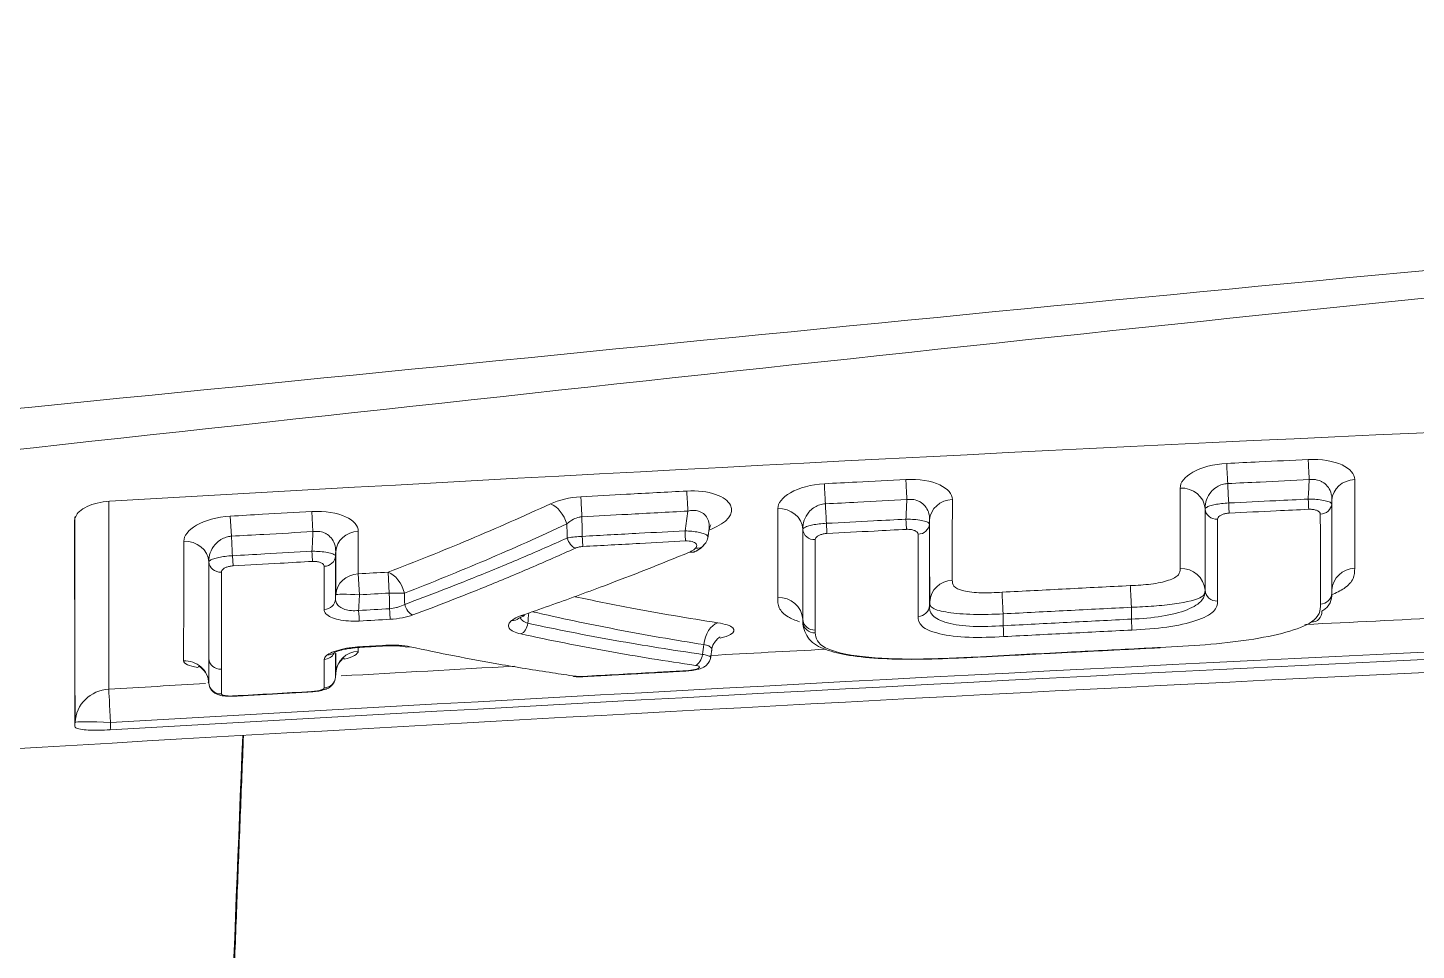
# Model space of a CAD drawing. Header units: millimetres. Extents: x 0 to 594, y 0 to 532.
# Drawn here: x 444.927 to 447.837, y 278.58 to 280.514 of the extents above; entities that cross this region are included whole.
import ezdxf

# ---------------------------------------------------------------- set-up
doc = ezdxf.new("R2010")
doc.units = ezdxf.units.MM
for name, color, linetype, true_color in [('13', 7, 'Continuous', 0xffffff), ('201', 7, 'Continuous', 0xffffff), ('4', 7, 'Continuous', 0xffffff)]:
    doc.layers.add(name, color=color, linetype=linetype, true_color=true_color)

# ---------------------------------------------------------------- blocks, each defined once
blk = doc.blocks.new('_U13')
at = {"layer": '201', "color": 250, "lineweight": 13}
blk.add_arc((430.61169, 282.820884), 53.921515, 175, 359.999943, dxfattribs=at)

msp = doc.modelspace()

# ---------------------------------------------------------------- linework, layer by layer
at = {"layer": '13', "color": 250, "linetype": 'Continuous', "lineweight": 18}
msp.add_circle((430.61169, 282.82088), 80.5978, dxfattribs=at)
at = {"layer": '4', "color": 250, "linetype": 'Continuous', "lineweight": 13}
for p, q in [((445.35167, 279.49008), (445.35405, 279.44795)), ((445.52251, 279.49971), (445.52487, 279.45758)), ((446.3547, 279.46088), (446.35982, 279.4629)), ((445.35735, 279.38572), (445.35614, 279.40703)), ((445.61987, 279.36912), (445.62232, 279.3252)), ((445.68231, 279.37261), (445.68476, 279.32869)), ((447.3941, 279.33509), (447.39413, 279.33452)), ((447.66013, 279.33587), (447.66013, 279.33587)), ((446.81715, 279.31068), (446.81672, 279.30242)), ((446.55112, 279.274), (446.55114, 279.27372)), ((446.9711, 279.28516), (446.9711, 279.26028)), ((447.23989, 279.29895), (447.23988, 279.2741)), ((445.61985, 279.20702), (445.61985, 279.21472)), ((445.62266, 279.21612), (445.62272, 279.21499)), ((445.67733, 279.21918), (445.67739, 279.21805)), ((446.30647, 279.16583), (446.3065, 279.16526)), ((446.32515, 279.16832), (446.32925, 279.16828)), ((445.54444, 279.1263), (445.55224, 279.12739)), ((446.09066, 279.15402), (446.09069, 279.15345)), ((445.35811, 279.11301), (445.35814, 279.11244)), ((445.52207, 279.1223), (445.52211, 279.12173))]:
    msp.add_line(p, q, dxfattribs=at)
at = {"layer": '4', "color": 250, "linetype": 'Continuous', "lineweight": 18}
for p, q in [((446.31358, 279.41456), (446.32184, 279.41421)), ((445.9614, 279.28156), (445.96832, 279.28145)), ((445.72175, 279.21547), (445.72835, 279.21607)), ((447.30034, 279.2147), (447.30037, 279.21416)), ((445.56808, 279.20254), (445.5688, 279.20298)), ((446.91186, 279.19467), (446.91189, 279.19413)), ((446.06986, 279.15407), (446.0746, 279.15448))]:
    msp.add_line(p, q, dxfattribs=at)
at = {"layer": '4', "color": 250, "linetype": 'Continuous', "lineweight": 13}
for centre, major_axis, ratio, start_param, end_param in [((447.44172, 279.55572), (-0.00242, 0.04994), 0.000004, 0.4558641, 1.518111), ((447.6125, 279.56393), (-0.00238, 0.04994), 0.000004, 0.4554239, 1.5180973), ((446.76955, 279.52206), (0.00257, -0.04993), 0.000003, 3.5989906, 4.65974), ((447.70991, 279.5214), (0.05, 0.00004), 0.90988, 1.6132545, 3.0831528), ((446.31057, 279.49798), (0.00267, -0.04993), 0.000002, 3.5999069, 4.6597851), ((446.59874, 279.5132), (0.00261, -0.04993), 0.000003, 3.5993399, 4.6597544), ((447.3443, 279.50347), (0.05, -0.00004), 0.909593, 0.0584228, 1.6162897), ((446.02533, 279.47116), (0.02118, -0.04529), 0.609765, 1.3485829, 2.5576213), ((446.08855, 279.48604), (0.00271, -0.04993), 0.000002, 3.6002529, 4.6597983), ((446.50134, 279.46037), (-0.05, 0.00004), 0.908939, 3.2000711, 4.7610972), ((446.86694, 279.47969), (-0.05, -0.00004), 0.909144, 4.7583259, 6.2246947), ((447.41923, 279.50629), (-0.025, 0.00002), 0.90988, 0.0585091, 1.6160763), ((447.44361, 279.51903), (-0.00122, 0.02497), 0.000008, 1.6244073, 2.7081026), ((447.61023, 279.52709), (-0.0012, 0.02497), 0.000008, 1.6243872, 2.7084358), ((447.6346, 279.51678), (0.025, 0.00002), 0.910076, 4.7551583, 6.2247042), ((446.76725, 279.48502), (0.00129, -0.02497), 0.000007, 4.7658519, 5.8484877), ((445.6224, 279.41284), (-0.05, -0.00004), 0.908513, 4.7623381, 6.2246635), ((446.0891, 279.44903), (-0.00136, 0.02496), 0.000004, 1.6239026, 2.7060502), ((446.30438, 279.46064), (-0.00134, 0.02496), 0.000005, 1.6240337, 2.7062658), ((446.57626, 279.46347), (0.025, -0.00002), 0.90921, 3.2001523, 4.7609344), ((446.60062, 279.47634), (0.00131, -0.02497), 0.000006, 4.7657869, 5.8482388), ((446.79161, 279.47476), (-0.025, -0.00002), 0.909359, 1.6169819, 3.0830559), ((445.2568, 279.39195), (-0.05, 0.00004), 0.90856, 3.20013, 4.7647499), ((446.07329, 279.44544), (-0.01024, 0.02281), 0.611902, 1.3579905, 2.579668), ((446.32547, 279.44572), (0.01814, -0.0172), 0.834405, 5.4343816, 6.289828), ((445.3317, 279.39535), (0.025, -0.00002), 0.908776, 3.2001949, 4.764645), ((445.52269, 279.41773), (0.0014, -0.02496), 0.000001, 4.7650211, 5.8466166), ((445.54706, 279.40756), (-0.025, -0.00002), 0.90878, 1.6208982, 3.0830101), ((445.62247, 279.32259), (-0.05, -0.00004), 0.931961, 4.763763, 6.2261921), ((445.68491, 279.32607), (0.01801, -0.04664), 0.62102, 1.3900057, 2.6614233), ((447.34418, 279.33248), (0.05, -0.00003), 0.953703, 0.0556348, 1.6192487), ((447.71006, 279.33325), (0.05, 0.00004), 0.95828, 1.6165748, 3.0862046), ((446.86707, 279.30807), (-0.05, -0.00004), 0.953534, 4.7613734, 6.2275125), ((447.24002, 279.29632), (0.00253, -0.04994), 0.000002, 3.418747, 4.6598268), ((447.41909, 279.33583), (-0.025, 0.00002), 0.953834, 0.055711, 1.6190125), ((445.54713, 279.31758), (0.025, 0.00002), 0.932154, 4.7638962, 6.2261352), ((445.62247, 279.32259), (0.04993, -0.00256), 0.052118, 1.5764032, 3.1209109), ((445.68491, 279.32607), (0.04999, 0.00094), 0.052382, 0.8821078, 1.5727347), ((445.73295, 279.30633), (-0.00867, 0.02345), 0.622596, 1.3989601, 2.6825654), ((446.5012, 279.27139), (-0.05, 0.00003), 0.957883, 3.1969831, 4.7642959), ((446.79175, 279.30373), (-0.025, -0.00002), 0.953612, 1.6200156, 3.0858738), ((447.63475, 279.32923), (0.025, 0.00002), 0.958344, 4.7584771, 6.2277558), ((445.62056, 279.29361), (-0.0014, 0.02496), 0.000002, 1.6235021, 2.793079), ((445.6853, 279.29723), (-0.00139, 0.02496), 0.000002, 1.6235496, 2.7932181), ((445.93959, 279.29446), (0.01642, -0.01885), 0.869274, 5.5527455, 6.3082046), ((446.5761, 279.27503), (0.025, -0.00002), 0.957996, 3.1970555, 4.7641274), ((447.23982, 279.27542), (-0.00127, 0.02497), 0.000003, 1.623676, 2.8848215), ((445.9594, 279.26674), (0.00527, 0.02444), 0.632699, 3.5501955, 4.7948461), ((446.37561, 279.21802), (0.00771, 0.0494), 0.637231, 0.3212267, 1.6172309), ((446.57619, 279.2693), (0.02498, 0.00101), 0.959576, 3.1538653, 4.7245374), ((445.25661, 279.13779), (-0.05, 0.00003), 0.974308, 3.1975703, 4.7684296), ((445.33153, 279.19299), (0.025, -0.00002), 0.961209, 3.1968028, 4.7675332), ((445.54721, 279.21359), (-0.025, -0.00002), 0.959072, 1.6239572, 2.650232), ((445.55411, 279.22326), (-0.01445, 0.0204), 0.867973, 2.5161719, 3.1484795), ((445.62259, 279.15837), (0.05, 0.00003), 0.974394, 1.6248512, 3.0871525), ((446.32493, 279.20148), (0.00352, 0.02475), 0.637553, 3.4430938, 4.7502667), ((445.10118, 279.0534), (-0.075, -0.00007), 0.987354, 4.7680291, 6.2291556), ((445.10118, 279.05339), (-0.0043, 0.07488), 0.000002, 0.1584398, 1.5181775), ((445.3315, 279.14184), (0.025, -0.00002), 0.974373, 3.1976406, 4.7683727), ((445.54726, 279.15402), (-0.025, -0.00002), 0.974413, 1.6249653, 3.087104), ((445.10118, 279.0534), (0.0749, -0.00389), 0.05211, 1.5765143, 3.1330197)]:
    msp.add_ellipse(centre, major_axis=major_axis, ratio=ratio, start_param=start_param, end_param=end_param, dxfattribs=at)
at = {"layer": '4', "color": 250, "linetype": 'Continuous', "lineweight": 18}
for centre, major_axis, ratio, start_param, end_param in [((446.97124, 279.28253), (0.00259, -0.04993), 0.000002, 3.4188299, 4.6598179), ((447.61567, 279.29224), (0.01378, -0.02086), 0.890184, 5.6962783, 7.2684327), ((446.97103, 279.2616), (0.0013, -0.02497), 0.000003, 4.7649603, 6.0261936)]:
    msp.add_ellipse(centre, major_axis=major_axis, ratio=ratio, start_param=start_param, end_param=end_param, dxfattribs=at)
at = {"layer": '4', "color": 250, "linetype": 'Continuous', "lineweight": 13}
for points, knots in [([(435.36169, 279.18447), (436.01797, 279.1587), (436.6738, 279.15627), (437.98482, 279.18078), (438.64003, 279.20787), (440.60512, 279.318), (441.91521, 279.42955), (444.52872, 279.67528), (445.83313, 279.81027), (448.44372, 280.06313), (449.74978, 280.18189), (451.05929, 280.26671)], [0, 0, 0, 0, 0.125, 0.125, 0.25, 0.25, 0.5, 0.5, 0.75, 0.75, 1, 1, 1, 1]), ([(451.05965, 280.237), (449.75016, 280.14168), (448.44463, 280.01128), (445.83549, 279.73397), (444.53203, 279.58614), (441.92018, 279.31317), (440.61094, 279.18725), (438.64532, 279.0534), (437.98965, 279.01803), (436.6769, 278.97543), (436.01983, 278.96806), (435.36169, 278.98209)], [0, 0, 0, 0, 0.25, 0.25, 0.5, 0.5, 0.75, 0.75, 0.875, 0.875, 1, 1, 1, 1]), ([(447.43954, 279.60056), (447.4119, 279.59921), (447.38611, 279.59202), (447.35109, 279.57222), (447.34208, 279.56036), (447.34206, 279.5489)], [0, 0, 0, 0, 0.5, 0.5, 1, 1, 1, 1]), ([(447.61037, 279.60879), (447.57603, 279.60715), (447.5417, 279.6055), (447.48476, 279.60275), (447.46215, 279.60166), (447.43954, 279.60056)], [0, 0, 0, 0, 0.6029732, 0.6029732, 1, 1, 1, 1]), ([(447.70775, 279.56685), (447.70775, 279.57808), (447.69873, 279.5892), (447.66375, 279.60546), (447.63747, 279.61008), (447.61037, 279.60879)], [0, 0, 0, 0, 0.5, 0.5, 1, 1, 1, 1]), ([(446.76724, 279.56686), (446.7329, 279.56509), (446.69856, 279.56331), (446.64161, 279.56035), (446.61901, 279.55917), (446.5964, 279.55799)], [0, 0, 0, 0, 0.6030158, 0.6030158, 1, 1, 1, 1]), ([(446.86461, 279.52509), (446.86461, 279.53636), (446.85561, 279.5475), (446.82062, 279.56371), (446.79433, 279.56826), (446.76724, 279.56686)], [0, 0, 0, 0, 0.5, 0.5, 1, 1, 1, 1]), ([(447.44159, 279.55835), (447.46419, 279.55944), (447.48679, 279.56054), (447.54372, 279.56328), (447.57805, 279.56493), (447.61238, 279.56656)], [0, 0, 0, 0, 0.3970174, 0.3970174, 1, 1, 1, 1]), ([(447.61238, 279.56656), (447.61627, 279.56713), (447.62029, 279.56722), (447.62508, 279.56669), (447.62607, 279.56655), (447.63112, 279.56564), (447.63496, 279.5643), (447.63888, 279.56228), (447.63945, 279.56197), (447.64414, 279.55926), (447.64757, 279.55626), (447.65352, 279.54918), (447.65585, 279.54491), (447.65933, 279.5352), (447.66014, 279.52959), (447.66, 279.52402)], [0, 0, 0, 0, 0.1286439, 0.1286439, 0.1621447, 0.1621447, 0.3047791, 0.3047791, 0.3293642, 0.3293642, 0.5140255, 0.5140255, 0.7328125, 0.7328125, 1, 1, 1, 1]), ([(446.30818, 279.54276), (446.26613, 279.54051), (446.22409, 279.53826), (446.15007, 279.53427), (446.1181, 279.53254), (446.08612, 279.53081)], [0, 0, 0, 0, 0.568039, 0.568039, 1, 1, 1, 1]), ([(446.35982, 279.4629), (446.39265, 279.47585), (446.40847, 279.49546), (446.3953, 279.52192), (446.38448, 279.53022), (446.35176, 279.54136), (446.3301, 279.54393), (446.30818, 279.54276)], [0, 0, 0, 0, 0.5, 0.5, 0.75, 0.75, 1, 1, 1, 1]), ([(446.5964, 279.55799), (446.56873, 279.55654), (446.54295, 279.54921), (446.50797, 279.52922), (446.49896, 279.51728), (446.49894, 279.50577)], [0, 0, 0, 0, 0.5, 0.5, 1, 1, 1, 1]), ([(447.39422, 279.50609), (447.39406, 279.5122), (447.39504, 279.51846), (447.39929, 279.53036), (447.40253, 279.53615), (447.40988, 279.54457), (447.41322, 279.5476), (447.41864, 279.55124), (447.42027, 279.5522), (447.42534, 279.55482), (447.4291, 279.55624), (447.43469, 279.55755), (447.43639, 279.55785), (447.43927, 279.5582), (447.44043, 279.55829), (447.44159, 279.55835)], [0, 0, 0, 0, 0.2809234, 0.2809234, 0.5515207, 0.5515207, 0.7165933, 0.7165933, 0.7813196, 0.7813196, 0.9100733, 0.9100733, 0.9639188, 0.9639188, 1, 1, 1, 1]), ([(446.02289, 279.51607), (445.96663, 279.49007), (445.91009, 279.46513), (445.79655, 279.41732), (445.73954, 279.39446), (445.68231, 279.37261)], [0, 0, 0, 0, 0.5001709, 0.5001709, 1, 1, 1, 1]), ([(446.55125, 279.46299), (446.55109, 279.46914), (446.55207, 279.47544), (446.55634, 279.48744), (446.55958, 279.49328), (446.56683, 279.50167), (446.57002, 279.50462), (446.57539, 279.50835), (446.57718, 279.50945), (446.58244, 279.51219), (446.5862, 279.51365), (446.59181, 279.51499), (446.59352, 279.51531), (446.59636, 279.51566), (446.59748, 279.51576), (446.59861, 279.51582)], [0, 0, 0, 0, 0.281231, 0.281231, 0.552277, 0.552277, 0.7108971, 0.7108971, 0.7825328, 0.7825328, 0.9111944, 0.9111944, 0.9652295, 0.9652295, 1, 1, 1, 1]), ([(446.59861, 279.51582), (446.62121, 279.517), (446.64381, 279.51818), (446.70074, 279.52114), (446.73508, 279.52292), (446.76941, 279.52469)], [0, 0, 0, 0, 0.3969765, 0.3969765, 1, 1, 1, 1]), ([(446.76941, 279.52469), (446.77328, 279.52528), (446.77728, 279.5254), (446.78207, 279.52491), (446.78307, 279.52478), (446.7881, 279.5239), (446.79192, 279.5226), (446.79585, 279.52062), (446.79644, 279.5203), (446.80114, 279.51761), (446.80456, 279.51462), (446.81051, 279.50758), (446.81285, 279.50332), (446.81636, 279.49358), (446.81718, 279.48793), (446.81703, 279.4823)], [0, 0, 0, 0, 0.1281225, 0.1281225, 0.1619169, 0.1619169, 0.3032568, 0.3032568, 0.3286932, 0.3286932, 0.5127331, 0.5127331, 0.7309053, 0.7309053, 1, 1, 1, 1]), ([(447.39428, 279.50498), (447.39435, 279.50606), (447.39523, 279.50719), (447.3986, 279.50944), (447.40118, 279.51059), (447.40748, 279.51263), (447.41116, 279.51357), (447.41931, 279.51518), (447.42385, 279.51588), (447.43342, 279.51701), (447.43857, 279.51744), (447.44367, 279.51769)], [0, 0, 0, 0, 0.204355, 0.204355, 0.4166488, 0.4166488, 0.6123636, 0.6123636, 0.8042833, 0.8042833, 1, 1, 1, 1]), ([(447.44367, 279.51769), (447.47661, 279.5193), (447.50955, 279.5209), (447.56509, 279.52358), (447.58769, 279.52466), (447.61029, 279.52575)], [0, 0, 0, 0, 0.5930579, 0.5930579, 1, 1, 1, 1]), ([(447.61029, 279.52575), (447.61224, 279.52575), (447.61418, 279.52572), (447.62141, 279.52553), (447.62666, 279.5252), (447.63683, 279.52417), (447.64179, 279.52341), (447.65022, 279.52154), (447.65372, 279.52039), (447.65827, 279.518), (447.65948, 279.51672), (447.65956, 279.51547)], [0, 0, 0, 0, 0.0739908, 0.0739908, 0.2797069, 0.2797069, 0.5113559, 0.5113559, 0.7597238, 0.7597238, 1, 1, 1, 1]), ([(445.35166, 279.49008), (445.32397, 279.48851), (445.29821, 279.48105), (445.26325, 279.46087), (445.25424, 279.44886), (445.25422, 279.43732)], [0, 0, 0, 0, 0.5, 0.5, 1, 1, 1, 1]), ([(445.52251, 279.49971), (445.48816, 279.49778), (445.45382, 279.49585), (445.39687, 279.49264), (445.37427, 279.49136), (445.35166, 279.49008)], [0, 0, 0, 0, 0.6030485, 0.6030485, 1, 1, 1, 1]), ([(445.61987, 279.4582), (445.61987, 279.46951), (445.61088, 279.48064), (445.57589, 279.49678), (445.54958, 279.50122), (445.52251, 279.49971)], [0, 0, 0, 0, 0.5, 0.5, 1, 1, 1, 1]), ([(446.05694, 279.47378), (446.06082, 279.47754), (446.06552, 279.48102), (446.0745, 279.48545), (446.07848, 279.48689), (446.08355, 279.48798), (446.08449, 279.48816), (446.08643, 279.48845), (446.08742, 279.48857), (446.08841, 279.48866)], [0, 0, 0, 0, 0.5095493, 0.5095493, 0.8468607, 0.8468607, 0.9221479, 0.9221479, 1, 1, 1, 1]), ([(446.08841, 279.48866), (446.12038, 279.4904), (446.15234, 279.49212), (446.22635, 279.49611), (446.26839, 279.49836), (446.31043, 279.50061)], [0, 0, 0, 0, 0.431962, 0.431962, 1, 1, 1, 1]), ([(446.31043, 279.50061), (446.31412, 279.50149), (446.31797, 279.50201), (446.32283, 279.50206), (446.32398, 279.50203), (446.32865, 279.5017), (446.33206, 279.50097), (446.33606, 279.4995), (446.33701, 279.49909), (446.34182, 279.49677), (446.34502, 279.4942), (446.35035, 279.48803), (446.35232, 279.48423), (446.35505, 279.47561), (446.35553, 279.47063), (446.35512, 279.46425), (446.35497, 279.46285), (446.35476, 279.46145)], [0, 0, 0, 0, 0.1244863, 0.1244863, 0.1628521, 0.1628521, 0.2844048, 0.2844048, 0.3237776, 0.3237776, 0.4944208, 0.4944208, 0.6932295, 0.6932295, 0.9328923, 0.9328923, 1, 1, 1, 1]), ([(446.60069, 279.47501), (446.63363, 279.47673), (446.66657, 279.47845), (446.72211, 279.48134), (446.74471, 279.48251), (446.76732, 279.48368)], [0, 0, 0, 0, 0.5930573, 0.5930573, 1, 1, 1, 1]), ([(446.76732, 279.48368), (446.76927, 279.48368), (446.77123, 279.48366), (446.77845, 279.48348), (446.7837, 279.48317), (446.79385, 279.48215), (446.7988, 279.48139), (446.80724, 279.47953), (446.81074, 279.47838), (446.81529, 279.47598), (446.81649, 279.47471), (446.81657, 279.47345)], [0, 0, 0, 0, 0.0744952, 0.0744952, 0.2797753, 0.2797753, 0.5112113, 0.5112113, 0.7597205, 0.7597205, 1, 1, 1, 1]), ([(447.44471, 279.49635), (447.44215, 279.49622), (447.43957, 279.4959), (447.4348, 279.49494), (447.43255, 279.49428), (447.42851, 279.49272), (447.4267, 279.49178), (447.42361, 279.48967), (447.42236, 279.48846), (447.42075, 279.48602), (447.42035, 279.48478), (447.42035, 279.48357)], [0, 0, 0, 0, 0.1870317, 0.1870317, 0.373718, 0.373718, 0.5693057, 0.5693057, 0.7870613, 0.7870613, 1, 1, 1, 1]), ([(447.61132, 279.5044), (447.58872, 279.50332), (447.56612, 279.50223), (447.51058, 279.49955), (447.47765, 279.49795), (447.44471, 279.49635)], [0, 0, 0, 0, 0.4069416, 0.4069416, 1, 1, 1, 1]), ([(447.63569, 279.49405), (447.63569, 279.49545), (447.63514, 279.49685), (447.63294, 279.49944), (447.63124, 279.50066), (447.62706, 279.50255), (447.6246, 279.50329), (447.61952, 279.5042), (447.61688, 279.50444), (447.61326, 279.50447), (447.61229, 279.50445), (447.61132, 279.5044)], [0, 0, 0, 0, 0.2510591, 0.2510591, 0.5032944, 0.5032944, 0.7307878, 0.7307878, 0.9289147, 0.9289147, 1, 1, 1, 1]), ([(445.30671, 279.39457), (445.30655, 279.40075), (445.30754, 279.40708), (445.31181, 279.41915), (445.31506, 279.42504), (445.32232, 279.43351), (445.32552, 279.43651), (445.33091, 279.4403), (445.3327, 279.44141), (445.33796, 279.4442), (445.34172, 279.44569), (445.34734, 279.44708), (445.34906, 279.4474), (445.35188, 279.44778), (445.35296, 279.44788), (445.35405, 279.44795)], [0, 0, 0, 0, 0.2813205, 0.2813205, 0.552653, 0.552653, 0.7118866, 0.7118866, 0.7834918, 0.7834918, 0.9122757, 0.9122757, 0.9664244, 0.9664244, 1, 1, 1, 1]), ([(445.35405, 279.44795), (445.37665, 279.44923), (445.39925, 279.45051), (445.45619, 279.45372), (445.49053, 279.45565), (445.52487, 279.45758)], [0, 0, 0, 0, 0.396946, 0.396946, 1, 1, 1, 1]), ([(445.52487, 279.45758), (445.52871, 279.4582), (445.5327, 279.45836), (445.53749, 279.45792), (445.5385, 279.45779), (445.5435, 279.45696), (445.54729, 279.4557), (445.55123, 279.45376), (445.55185, 279.45343), (445.55656, 279.45077), (445.55999, 279.44781), (445.56594, 279.44081), (445.56827, 279.43658), (445.57181, 279.42683), (445.57263, 279.42113), (445.57248, 279.41545)], [0, 0, 0, 0, 0.1276519, 0.1276519, 0.1617749, 0.1617749, 0.3017253, 0.3017253, 0.3281373, 0.3281373, 0.5115151, 0.5115151, 0.7289626, 0.7289626, 1, 1, 1, 1]), ([(445.61987, 279.36912), (445.61987, 279.38576), (445.61987, 279.40318), (445.61987, 279.43331), (445.61987, 279.44559), (445.61987, 279.4582)], [0, 0, 0, 0, 0.6033415, 0.6033415, 1, 1, 1, 1]), ([(445.71664, 279.32869), (445.77383, 279.35078), (445.8308, 279.37391), (445.94425, 279.42225), (446.00074, 279.44748), (446.05694, 279.47378)], [0, 0, 0, 0, 0.4998066, 0.4998066, 1, 1, 1, 1]), ([(446.05749, 279.44413), (446.05846, 279.44433), (446.05947, 279.44453), (446.06457, 279.44548), (446.06914, 279.44613), (446.0788, 279.44715), (446.08401, 279.44752), (446.08917, 279.4477)], [0, 0, 0, 0, 0.1104738, 0.1104738, 0.5499283, 0.5499283, 1, 1, 1, 1]), ([(446.08917, 279.4477), (446.12896, 279.44986), (446.16875, 279.45202), (446.24051, 279.45588), (446.27248, 279.4576), (446.30445, 279.45931)], [0, 0, 0, 0, 0.5545122, 0.5545122, 1, 1, 1, 1]), ([(446.30445, 279.45931), (446.30934, 279.4591), (446.31427, 279.45872), (446.32359, 279.45769), (446.32806, 279.45703), (446.33593, 279.45551), (446.33942, 279.45465), (446.34531, 279.45278), (446.34773, 279.45176), (446.3513, 279.4496), (446.35236, 279.44843), (446.35263, 279.44706), (446.35264, 279.4468), (446.3526, 279.44654)], [0, 0, 0, 0, 0.1867209, 0.1867209, 0.3744249, 0.3744249, 0.5573502, 0.5573502, 0.7466743, 0.7466743, 0.9524385, 0.9524385, 1, 1, 1, 1]), ([(446.5513, 279.46216), (446.55137, 279.46324), (446.55225, 279.46437), (446.55561, 279.46663), (446.55819, 279.4678), (446.5645, 279.46986), (446.56818, 279.47081), (446.57633, 279.47244), (446.58087, 279.47316), (446.59044, 279.4743), (446.59559, 279.47474), (446.60069, 279.47501)], [0, 0, 0, 0, 0.2038987, 0.2038987, 0.4165699, 0.4165699, 0.6124074, 0.6124074, 0.8042541, 0.8042541, 1, 1, 1, 1]), ([(446.60181, 279.45368), (446.59925, 279.45355), (446.59667, 279.45322), (446.5919, 279.45223), (446.58965, 279.45157), (446.58561, 279.44998), (446.5838, 279.44903), (446.5807, 279.4469), (446.57946, 279.44567), (446.57785, 279.44322), (446.57745, 279.44198), (446.57745, 279.44076)], [0, 0, 0, 0, 0.1869689, 0.1869689, 0.3735773, 0.3735773, 0.5693314, 0.5693314, 0.7875282, 0.7875282, 1, 1, 1, 1]), ([(446.76842, 279.46236), (446.74582, 279.46119), (446.72322, 279.46002), (446.66768, 279.45713), (446.63475, 279.45541), (446.60181, 279.45368)], [0, 0, 0, 0, 0.4069423, 0.4069423, 1, 1, 1, 1]), ([(446.79279, 279.45205), (446.79279, 279.45346), (446.79224, 279.45486), (446.79004, 279.45745), (446.78834, 279.45867), (446.78416, 279.46055), (446.78171, 279.46129), (446.77663, 279.46218), (446.774, 279.46241), (446.77038, 279.46243), (446.7694, 279.46241), (446.76842, 279.46236)], [0, 0, 0, 0, 0.2511597, 0.2511597, 0.5035232, 0.5035232, 0.7307402, 0.7307402, 0.9284204, 0.9284204, 1, 1, 1, 1]), ([(445.71708, 279.30502), (445.76799, 279.32384), (445.81872, 279.34345), (445.90079, 279.37662), (445.93224, 279.38968), (445.99498, 279.41642), (446.02628, 279.43012), (446.05749, 279.44413)], [0, 0, 0, 0, 0.4449648, 0.4449648, 0.7224818, 0.7224818, 1, 1, 1, 1]), ([(446.07452, 279.4228), (446.04333, 279.40871), (446.01205, 279.39494), (445.94933, 279.36804), (445.91789, 279.35491), (445.83586, 279.32156), (445.78514, 279.30184), (445.73425, 279.28292)], [0, 0, 0, 0, 0.2775262, 0.2775262, 0.5550443, 0.5550443, 1, 1, 1, 1]), ([(446.09033, 279.42639), (446.08774, 279.42625), (446.08512, 279.42591), (446.0803, 279.4249), (446.07802, 279.42422), (446.07551, 279.42323), (446.07501, 279.42302), (446.07452, 279.4228)], [0, 0, 0, 0, 0.4439497, 0.4439497, 0.886751, 0.886751, 1, 1, 1, 1]), ([(446.30559, 279.438), (446.27362, 279.43629), (446.24166, 279.43457), (446.1699, 279.4307), (446.13012, 279.42855), (446.09033, 279.42639)], [0, 0, 0, 0, 0.4454873, 0.4454873, 1, 1, 1, 1]), ([(446.32669, 279.42299), (446.32705, 279.42337), (446.32737, 279.42376), (446.32863, 279.4255), (446.32915, 279.42691), (446.32912, 279.4295), (446.32869, 279.43072), (446.32706, 279.43286), (446.32592, 279.43382), (446.32307, 279.43545), (446.32136, 279.43615), (446.31747, 279.43725), (446.31523, 279.43765), (446.31055, 279.43809), (446.30805, 279.43813), (446.30559, 279.438)], [0, 0, 0, 0, 0.0553451, 0.0553451, 0.2478486, 0.2478486, 0.4179436, 0.4179436, 0.5698729, 0.5698729, 0.7125338, 0.7125338, 0.8564502, 0.8564502, 1, 1, 1, 1]), ([(446.31358, 279.41456), (446.31504, 279.41516), (446.31641, 279.4158), (446.32147, 279.41844), (446.32451, 279.42067), (446.32669, 279.42299)], [0, 0, 0, 0, 0.2509239, 0.2509239, 1, 1, 1, 1]), ([(445.30674, 279.39404), (445.30681, 279.39512), (445.30769, 279.39625), (445.31103, 279.39853), (445.31362, 279.3997), (445.31993, 279.4018), (445.32362, 279.40275), (445.33177, 279.40441), (445.33631, 279.40513), (445.34588, 279.4063), (445.35104, 279.40675), (445.35614, 279.40703)], [0, 0, 0, 0, 0.2031243, 0.2031243, 0.4162526, 0.4162526, 0.612306, 0.612306, 0.8041507, 0.8041507, 1, 1, 1, 1]), ([(445.35614, 279.40703), (445.37874, 279.40831), (445.40135, 279.40958), (445.45689, 279.41272), (445.48982, 279.41457), (445.52276, 279.41642)], [0, 0, 0, 0, 0.4069458, 0.4069458, 1, 1, 1, 1]), ([(445.52396, 279.39511), (445.50136, 279.39384), (445.47876, 279.39257), (445.42322, 279.38944), (445.39028, 279.38759), (445.35735, 279.38572)], [0, 0, 0, 0, 0.4069454, 0.4069454, 1, 1, 1, 1]), ([(445.52276, 279.41642), (445.52474, 279.41642), (445.52672, 279.4164), (445.53395, 279.41624), (445.53918, 279.41593), (445.54931, 279.41493), (445.55425, 279.41418), (445.56268, 279.41234), (445.56618, 279.41119), (445.57073, 279.40879), (445.57193, 279.40751), (445.57201, 279.40625)], [0, 0, 0, 0, 0.0752932, 0.0752932, 0.2800985, 0.2800985, 0.5112369, 0.5112369, 0.7598013, 0.7598013, 1, 1, 1, 1]), ([(445.54833, 279.38487), (445.54832, 279.38628), (445.54778, 279.38769), (445.54558, 279.39028), (445.54388, 279.39149), (445.53971, 279.39337), (445.53725, 279.3941), (445.53219, 279.39497), (445.52956, 279.39519), (445.52594, 279.39519), (445.52495, 279.39517), (445.52396, 279.39511)], [0, 0, 0, 0, 0.2511634, 0.2511634, 0.5035557, 0.5035557, 0.730416, 0.730416, 0.9276318, 0.9276318, 1, 1, 1, 1]), ([(445.57201, 279.40625), (445.57203, 279.38689), (445.57205, 279.3683), (445.57207, 279.33874), (445.57208, 279.32734), (445.57209, 279.31627)], [0, 0, 0, 0, 0.6028669, 0.6028669, 1, 1, 1, 1]), ([(445.57248, 279.41545), (445.57249, 279.40268), (445.5725, 279.39023), (445.57252, 279.35971), (445.57254, 279.34206), (445.57255, 279.3252)], [0, 0, 0, 0, 0.3966629, 0.3966629, 1, 1, 1, 1]), ([(445.35735, 279.38572), (445.35479, 279.38558), (445.3522, 279.38523), (445.34743, 279.38422), (445.34518, 279.38355), (445.34114, 279.38194), (445.33933, 279.38098), (445.33623, 279.37882), (445.33499, 279.37758), (445.33339, 279.37512), (445.33299, 279.37388), (445.33299, 279.37266)], [0, 0, 0, 0, 0.1869948, 0.1869948, 0.3736149, 0.3736149, 0.569641, 0.569641, 0.7883546, 0.7883546, 1, 1, 1, 1]), ([(445.54844, 279.29431), (445.54842, 279.30545), (445.54841, 279.31692), (445.54837, 279.34667), (445.54835, 279.36539), (445.54833, 279.38487)], [0, 0, 0, 0, 0.3971313, 0.3971313, 1, 1, 1, 1]), ([(447.34179, 279.38011), (447.34178, 279.37575), (447.34164, 279.37145), (447.33484, 279.36294), (447.32754, 279.35884), (447.30753, 279.35206), (447.29474, 279.34932), (447.26655, 279.34585), (447.25207, 279.34509), (447.23758, 279.34435)], [0, 0, 0, 0, 0.25, 0.25, 0.5, 0.5, 0.75, 0.75, 1, 1, 1, 1]), ([(447.65856, 279.3247), (447.66922, 279.32908), (447.67825, 279.3337), (447.6948, 279.34502), (447.70094, 279.35198), (447.70746, 279.36623), (447.70773, 279.37354), (447.70773, 279.38111)], [0, 0, 0, 0, 0.2729138, 0.2729138, 0.6364569, 0.6364569, 1, 1, 1, 1]), ([(446.96875, 279.33056), (446.95424, 279.3298), (446.93951, 279.32909), (446.91148, 279.32967), (446.89856, 279.33112), (446.87833, 279.33599), (446.87118, 279.33946), (446.86467, 279.34718), (446.86459, 279.35139), (446.86459, 279.35569)], [0, 0, 0, 0, 0.25, 0.25, 0.5, 0.5, 0.75, 0.75, 1, 1, 1, 1]), ([(447.23758, 279.34435), (447.19278, 279.34208), (447.14797, 279.33979), (447.08076, 279.33634), (447.05836, 279.33519), (447.01355, 279.33288), (446.99115, 279.33172), (446.96875, 279.33056)], [0, 0, 0, 0, 0.4999875, 0.4999875, 0.7499942, 0.7499942, 1, 1, 1, 1]), ([(447.23988, 279.2741), (447.26137, 279.27522), (447.28339, 279.27676), (447.3237, 279.28337), (447.34204, 279.28808), (447.37085, 279.29959), (447.38152, 279.30621), (447.39338, 279.32089), (447.39414, 279.32786), (447.39413, 279.33452)], [0, 0, 0, 0, 0.25, 0.25, 0.5, 0.5, 0.75, 0.75, 1, 1, 1, 1]), ([(445.57209, 279.31627), (445.57203, 279.31315), (445.57275, 279.31007), (445.5758, 279.30449), (445.5781, 279.30192), (445.58404, 279.29767), (445.58762, 279.2959), (445.59579, 279.2933), (445.60046, 279.29241), (445.61025, 279.29164), (445.61551, 279.29174), (445.62063, 279.2923)], [0, 0, 0, 0, 0.2197351, 0.2197351, 0.4305993, 0.4305993, 0.6242769, 0.6242769, 0.8125514, 0.8125514, 1, 1, 1, 1]), ([(445.68538, 279.29592), (445.69044, 279.29629), (445.69554, 279.29714), (445.70108, 279.29857), (445.70191, 279.2988), (445.70806, 279.3006), (445.71296, 279.30268), (445.71708, 279.30502)], [0, 0, 0, 0, 0.4263217, 0.4263217, 0.5019544, 0.5019544, 1, 1, 1, 1]), ([(446.37299, 279.26644), (446.31165, 279.27585), (446.2504, 279.28634), (446.15091, 279.3052), (446.11259, 279.31291), (446.07432, 279.32106)], [0, 0, 0, 0, 0.6143404, 0.6143404, 1, 1, 1, 1]), ([(446.49864, 279.31922), (446.49863, 279.31169), (446.49888, 279.30445), (446.50519, 279.2909), (446.51122, 279.28452), (446.52705, 279.27513), (446.53512, 279.27167), (446.54461, 279.26856)], [0, 0, 0, 0, 0.3720543, 0.3720543, 0.7441086, 0.7441086, 1, 1, 1, 1]), ([(446.81672, 279.30242), (446.81671, 279.29589), (446.81739, 279.28886), (446.82923, 279.27577), (446.83995, 279.27027), (446.86908, 279.26222), (446.88759, 279.25972), (446.92839, 279.25809), (446.94996, 279.25915), (446.9711, 279.26028)], [0, 0, 0, 0, 0.25, 0.25, 0.5, 0.5, 0.75, 0.75, 1, 1, 1, 1]), ([(446.81715, 279.31069), (446.81717, 279.30477), (446.81793, 279.30032), (446.83038, 279.2934), (446.84136, 279.29036), (446.87082, 279.28604), (446.88915, 279.28457), (446.92879, 279.28367), (446.95046, 279.28416), (446.9711, 279.28516)], [0, 0, 0, 0, 0.25, 0.25, 0.5, 0.5, 0.75, 0.75, 1, 1, 1, 1]), ([(447.23988, 279.29895), (447.25556, 279.29969), (447.27133, 279.30049), (447.30221, 279.30266), (447.31707, 279.30407), (447.3573, 279.30975), (447.3777, 279.31511), (447.38701, 279.32079)], [0, 0, 0, 0, 0.25, 0.25, 0.5, 0.5, 1, 1, 1, 1]), ([(447.42028, 279.31201), (447.42028, 279.30458), (447.41908, 279.29737), (447.40446, 279.28321), (447.39192, 279.27665), (447.35844, 279.26544), (447.33731, 279.26078), (447.29107, 279.25421), (447.26586, 279.25252), (447.24104, 279.25126)], [0, 0, 0, 0, 0.25, 0.25, 0.5, 0.5, 0.75, 0.75, 1, 1, 1, 1]), ([(445.62187, 279.27015), (445.61416, 279.26972), (445.60631, 279.26974), (445.59166, 279.27069), (445.58466, 279.27164), (445.57237, 279.27431), (445.56693, 279.27608), (445.55792, 279.2803), (445.55436, 279.28283), (445.54963, 279.28828), (445.54844, 279.29127), (445.54844, 279.29431)], [0, 0, 0, 0, 0.1937122, 0.1937122, 0.3876449, 0.3876449, 0.5830168, 0.5830168, 0.7897889, 0.7897889, 1, 1, 1, 1]), ([(445.94089, 279.27089), (445.94401, 279.27363), (445.94852, 279.27632), (445.95633, 279.27971), (445.95879, 279.28066), (445.9614, 279.28156)], [0, 0, 0, 0, 0.7108663, 0.7108663, 1, 1, 1, 1]), ([(445.95891, 279.27777), (445.959, 279.27746), (445.95911, 279.27716), (445.96023, 279.27443), (445.9621, 279.27213), (445.96748, 279.26826), (445.97104, 279.26662), (445.97524, 279.26543)], [0, 0, 0, 0, 0.058467, 0.058467, 0.5337529, 0.5337529, 1, 1, 1, 1]), ([(445.9849, 279.28961), (446.04318, 279.27626), (446.10161, 279.26395), (446.22125, 279.24088), (446.28248, 279.23021), (446.34381, 279.22063)], [0, 0, 0, 0, 0.4892746, 0.4892746, 1, 1, 1, 1]), ([(446.97229, 279.23745), (446.94772, 279.23617), (446.92298, 279.23526), (446.8763, 279.23705), (446.85507, 279.23955), (446.82134, 279.24739), (446.80874, 279.25273), (446.79416, 279.26545), (446.79301, 279.27253), (446.793, 279.27992)], [0, 0, 0, 0, 0.25, 0.25, 0.5, 0.5, 0.75, 0.75, 1, 1, 1, 1]), ([(446.9711, 279.28516), (446.9935, 279.28632), (447.0159, 279.28748), (447.0607, 279.28979), (447.08309, 279.29094), (447.15029, 279.29439), (447.19509, 279.29667), (447.23988, 279.29895)], [0, 0, 0, 0, 0.2500018, 0.2500018, 0.5000036, 0.5000036, 1, 1, 1, 1]), ([(446.9711, 279.26028), (447.0159, 279.26261), (447.06069, 279.26493), (447.12789, 279.26838), (447.15029, 279.26953), (447.19508, 279.27182), (447.21748, 279.27296), (447.23988, 279.2741)], [0, 0, 0, 0, 0.4999988, 0.4999988, 0.7499994, 0.7499994, 1, 1, 1, 1]), ([(445.96071, 279.24299), (445.95442, 279.24436), (445.94902, 279.24615), (445.94081, 279.25028), (445.93789, 279.25267), (445.9346, 279.25783), (445.93431, 279.26068), (445.93625, 279.26598), (445.93813, 279.26848), (445.94089, 279.27089)], [0, 0, 0, 0, 0.2545901, 0.2545901, 0.5089385, 0.5089385, 0.7740466, 0.7740466, 1, 1, 1, 1]), ([(446.32625, 279.17718), (446.26514, 279.18596), (446.20412, 279.19582), (446.08225, 279.21774), (446.02141, 279.2298), (445.96071, 279.24299)], [0, 0, 0, 0, 0.4997992, 0.4997992, 1, 1, 1, 1]), ([(445.97524, 279.26543), (446.03595, 279.25235), (446.09681, 279.24038), (446.21868, 279.21865), (446.27972, 279.20888), (446.34084, 279.20017)], [0, 0, 0, 0, 0.5001898, 0.5001898, 1, 1, 1, 1]), ([(446.37839, 279.23414), (446.38746, 279.23655), (446.39482, 279.23923), (446.40754, 279.24658), (446.40945, 279.25143), (446.40001, 279.26021), (446.38889, 279.264), (446.37299, 279.26644)], [0, 0, 0, 0, 0.2412078, 0.2412078, 0.6206039, 0.6206039, 1, 1, 1, 1]), ([(446.57746, 279.24535), (446.57794, 279.23374), (446.58222, 279.22283), (446.61547, 279.20555), (446.64298, 279.19932), (446.71034, 279.19164), (446.74928, 279.19015), (446.8293, 279.19056), (446.87066, 279.19252), (446.91186, 279.19467)], [0, 0, 0, 0, 0.25, 0.25, 0.5, 0.5, 0.75, 0.75, 1, 1, 1, 1]), ([(447.24104, 279.25126), (447.21865, 279.25012), (447.19625, 279.24898), (447.15145, 279.24669), (447.12906, 279.24554), (447.06187, 279.24209), (447.01708, 279.23978), (446.97229, 279.23745)], [0, 0, 0, 0, 0.2499999, 0.2499999, 0.5000003, 0.5000003, 1, 1, 1, 1]), ([(445.55545, 279.19938), (445.55885, 279.2018), (445.56362, 279.20418), (445.5751, 279.20841), (445.58198, 279.21033), (445.59686, 279.21342), (445.60507, 279.21464), (445.61644, 279.21571), (445.61955, 279.21595), (445.62265, 279.21612)], [0, 0, 0, 0, 0.2977566, 0.2977566, 0.5948937, 0.5948937, 0.8915463, 0.8915463, 1, 1, 1, 1]), ([(446.34381, 279.22063), (446.34797, 279.22012), (446.35156, 279.21915), (446.35695, 279.21653), (446.35881, 279.21483), (446.36042, 279.21161), (446.36062, 279.21014), (446.3604, 279.20861)], [0, 0, 0, 0, 0.365116, 0.365116, 0.734982, 0.734982, 1, 1, 1, 1]), ([(446.91186, 279.19467), (446.9763, 279.19805), (447.04074, 279.20139), (447.15511, 279.20729), (447.20503, 279.20985), (447.27009, 279.21316), (447.28521, 279.21393), (447.30034, 279.21469)], [0, 0, 0, 0, 0.4976397, 0.4976397, 0.8832063, 0.8832063, 1, 1, 1, 1]), ([(445.25384, 279.18644), (445.25383, 279.18044), (445.26481, 279.17546), (445.28366, 279.17263), (445.28385, 279.1726), (445.28405, 279.17257)], [0, 0, 0, 0, 0.9897674, 0.9897674, 1, 1, 1, 1]), ([(445.54856, 279.18965), (445.54856, 279.1922), (445.55011, 279.19489), (445.55379, 279.19813), (445.55458, 279.19876), (445.55545, 279.19938)], [0, 0, 0, 0, 0.8083057, 0.8083057, 1, 1, 1, 1]), ([(445.54863, 279.1297), (445.54862, 279.13649), (445.54861, 279.14363), (445.54859, 279.16308), (445.54858, 279.17594), (445.54856, 279.18965)], [0, 0, 0, 0, 0.3843229, 0.3843229, 1, 1, 1, 1]), ([(445.57218, 279.20231), (445.57219, 279.19238), (445.5722, 279.18294), (445.57221, 279.16656), (445.57222, 279.15946), (445.57222, 279.15271)], [0, 0, 0, 0, 0.5464859, 0.5464859, 1, 1, 1, 1]), ([(445.57263, 279.20259), (445.57264, 279.20041), (445.57264, 279.19825), (445.57265, 279.18354), (445.57265, 279.17183), (445.57266, 279.16099)], [0, 0, 0, 0, 0.144893, 0.144893, 1, 1, 1, 1]), ([(445.58953, 279.18981), (445.58975, 279.18986), (445.58997, 279.18992), (445.60881, 279.19485), (445.61985, 279.201), (445.61985, 279.20702)], [0, 0, 0, 0, 0.0116393, 0.0116393, 1, 1, 1, 1]), ([(446.34084, 279.20017), (446.34497, 279.19949), (446.34855, 279.19872), (446.35408, 279.19716), (446.35609, 279.19634), (446.35799, 279.19498), (446.35834, 279.19442), (446.35826, 279.19389)], [0, 0, 0, 0, 0.3709116, 0.3709116, 0.7404479, 0.7404479, 1, 1, 1, 1]), ([(445.33289, 279.169), (445.33289, 279.15512), (445.33289, 279.14217), (445.33288, 279.12582), (445.33288, 279.12161), (445.33288, 279.11751)], [0, 0, 0, 0, 0.7345084, 0.7345084, 1, 1, 1, 1]), ([(446.09066, 279.15402), (446.14058, 279.15676), (446.19051, 279.1595), (446.24449, 279.16245), (446.24855, 279.16267), (446.27056, 279.16387), (446.28851, 279.16485), (446.30647, 279.16583)], [0, 0, 0, 0, 0.6940257, 0.6940257, 0.7504052, 0.7504052, 1, 1, 1, 1]), ([(446.30647, 279.16583), (446.30982, 279.16601), (446.31321, 279.16633), (446.31953, 279.16718), (446.32253, 279.16771), (446.32515, 279.16832)], [0, 0, 0, 0, 0.4978166, 0.4978166, 1, 1, 1, 1]), ([(446.32515, 279.16832), (446.32583, 279.16848), (446.32648, 279.16864), (446.32916, 279.16937), (446.33091, 279.17), (446.33343, 279.17128), (446.33427, 279.17194), (446.335, 279.17322), (446.33491, 279.17385), (446.33385, 279.17501), (446.33286, 279.17555), (446.33012, 279.17648), (446.32833, 279.17688), (446.32625, 279.17718)], [0, 0, 0, 0, 0.0586793, 0.0586793, 0.2556121, 0.2556121, 0.4466313, 0.4466313, 0.6324188, 0.6324188, 0.8163205, 0.8163205, 1, 1, 1, 1]), ([(445.54444, 279.1263), (445.54557, 279.12675), (445.54649, 279.12722), (445.54813, 279.12835), (445.54863, 279.12904), (445.54863, 279.1297)], [0, 0, 0, 0, 0.4133485, 0.4133485, 1, 1, 1, 1]), ([(446.0746, 279.15448), (446.07687, 279.15416), (446.07957, 279.15396), (446.08505, 279.15382), (446.08788, 279.15386), (446.09066, 279.15402)], [0, 0, 0, 0, 0.5217493, 0.5217493, 1, 1, 1, 1]), ([(445.33288, 279.11751), (445.33288, 279.11689), (445.33329, 279.11629), (445.33495, 279.11516), (445.33628, 279.11463), (445.33972, 279.11376), (445.34188, 279.11342), (445.3461, 279.11301), (445.34807, 279.1129), (445.35267, 279.11281), (445.35541, 279.11286), (445.35811, 279.11301)], [0, 0, 0, 0, 0.2045543, 0.2045543, 0.4222155, 0.4222155, 0.6400115, 0.6400115, 0.7998331, 0.7998331, 1, 1, 1, 1]), ([(445.52207, 279.1223), (445.52482, 279.12245), (445.52759, 279.12271), (445.53309, 279.12342), (445.53586, 279.12391), (445.54066, 279.12501), (445.54278, 279.12564), (445.54444, 279.1263)], [0, 0, 0, 0, 0.3084333, 0.3084333, 0.6541769, 0.6541769, 1, 1, 1, 1])]:
    msp.add_open_spline(points, degree=3, knots=knots, dxfattribs=at)
at = {"layer": '4', "color": 250, "linetype": 'Continuous', "lineweight": 18}
for points, degree in [([(445.09859, 279.52138), (446.924, 279.62643), (448.75039, 279.71588), (450.57814, 279.76668)], 3), ([(447.3941, 279.33509), (447.39413, 279.38291), (447.39417, 279.44002), (447.39422, 279.50609)], 3), ([(447.66, 279.52402), (447.66005, 279.44984), (447.6601, 279.38696), (447.66013, 279.33587)], 3), ([(445.02533, 279.47941), (445.02533, 279.48274), (445.02611, 279.48615), (445.02764, 279.4895)], 3), ([(445.02533, 279.47941), (445.02563, 279.26474), (445.02578, 279.11954), (445.02585, 279.0489)], 3), ([(445.02583, 279.48863), (445.02609, 279.27343), (445.02622, 279.12811), (445.02629, 279.05733)], 3), ([(446.81703, 279.4823), (446.81708, 279.41598), (446.81712, 279.35866), (446.81715, 279.31069)], 3), ([(446.35259, 279.44651), (446.35478, 279.46162)], 1), ([(446.55112, 279.274), (446.55116, 279.32532), (446.5512, 279.38847), (446.55125, 279.46299)], 3), ([(446.32185, 279.41429), (446.3351, 279.41914), (446.34341, 279.42871)], 2), ([(445.30657, 279.19169), (445.3066, 279.24544), (445.30665, 279.31323), (445.30671, 279.39457)], 3), ([(447.65971, 279.32792), (447.65973, 279.31413), (447.65756, 279.302), (447.63876, 279.29093)], 3), ([(445.10016, 279.04194), (446.92563, 279.14687), (448.75174, 279.24288), (450.57934, 279.30002)], 3), ([(446.55122, 279.268), (446.55114, 279.27002), (446.55112, 279.27205), (446.55112, 279.274)], 3), ([(445.60233, 279.21261), (445.61177, 279.21459), (445.62274, 279.21468)], 2), ([(445.62272, 279.21496), (445.67739, 279.21802)], 1), ([(446.91189, 279.19409), (447.10612, 279.20428), (447.30037, 279.21408)], 2), ([(446.35826, 279.19384), (446.36038, 279.20843)], 1), ([(445.57222, 279.15262), (445.57265, 279.16073)], 1), ([(446.09069, 279.15342), (446.19859, 279.15937), (446.3065, 279.16521)], 2), ([(445.35815, 279.11241), (445.44013, 279.11707), (445.52211, 279.12169)], 2), ([(445.3258, 277.67772), (445.35276, 278.35375), (445.37924, 279.02981)], 2)]:
    msp.add_open_spline(points, degree=degree, dxfattribs=at)
at = {"layer": '4', "color": 250, "linetype": 'Continuous', "lineweight": 13}
for points in [[(447.61238, 279.56656), (447.61168, 279.55296), (447.61099, 279.53935), (447.61029, 279.52575)], [(447.70773, 279.38111), (447.70774, 279.43163), (447.70775, 279.49352), (447.70775, 279.56685)], [(447.34206, 279.5489), (447.34195, 279.48369), (447.34186, 279.42731), (447.34179, 279.38011)], [(447.44367, 279.51769), (447.44298, 279.53124), (447.44228, 279.5448), (447.44159, 279.55835)], [(445.09694, 279.12733), (445.09698, 279.19339), (445.09699, 279.32564), (445.09693, 279.52013)], [(446.08612, 279.53081), (446.06244, 279.52952), (446.03999, 279.52397), (446.02289, 279.51607)], [(446.49894, 279.50577), (446.49882, 279.43221), (446.49872, 279.36988), (446.49864, 279.31922)], [(446.60069, 279.47501), (446.6, 279.48861), (446.5993, 279.50222), (446.59861, 279.51582)], [(446.76941, 279.52469), (446.76871, 279.51102), (446.76801, 279.49735), (446.76732, 279.48368)], [(446.86459, 279.35569), (446.8646, 279.40305), (446.86461, 279.45962), (446.86461, 279.52509)], [(447.39413, 279.33452), (447.39417, 279.38218), (447.39422, 279.43913), (447.39428, 279.50498)], [(447.39422, 279.50609), (447.39424, 279.50572), (447.39426, 279.50535), (447.39428, 279.50498)], [(447.65956, 279.51547), (447.6597, 279.51832), (447.65985, 279.52117), (447.66, 279.52402)], [(447.65956, 279.51547), (447.65962, 279.44154), (447.65967, 279.37885), (447.65971, 279.32792)], [(446.08917, 279.4477), (446.08892, 279.46136), (446.08866, 279.47501), (446.08841, 279.48866)], [(446.31043, 279.50061), (446.30844, 279.48684), (446.30644, 279.47308), (446.30445, 279.45931)], [(446.81657, 279.47345), (446.81672, 279.4764), (446.81688, 279.47935), (446.81703, 279.4823)], [(447.42035, 279.48357), (447.42032, 279.41729), (447.4203, 279.35999), (447.42028, 279.31201)], [(447.63592, 279.3053), (447.63586, 279.35657), (447.63578, 279.41964), (447.63569, 279.49405)], [(445.35614, 279.40703), (445.35544, 279.42067), (445.35475, 279.43431), (445.35405, 279.44795)], [(445.52487, 279.45758), (445.52417, 279.44386), (445.52346, 279.43014), (445.52276, 279.41642)], [(446.05694, 279.47378), (446.05712, 279.46389), (446.05731, 279.45401), (446.05749, 279.44413)], [(446.55114, 279.27372), (446.55118, 279.32488), (446.55123, 279.38786), (446.5513, 279.46216)], [(446.55125, 279.46299), (446.55127, 279.46271), (446.55128, 279.46244), (446.5513, 279.46216)], [(446.793, 279.27992), (446.79295, 279.32805), (446.79288, 279.38554), (446.79279, 279.45205)], [(446.81657, 279.47345), (446.81663, 279.40736), (446.81668, 279.35023), (446.81672, 279.30242)], [(445.25422, 279.43732), (445.25405, 279.32891), (445.25393, 279.24488), (445.25384, 279.18644)], [(446.57745, 279.44076), (446.57742, 279.36598), (446.57739, 279.30262), (446.57738, 279.25111)], [(445.30657, 279.19169), (445.30661, 279.2453), (445.30667, 279.31293), (445.30674, 279.39404)], [(445.30671, 279.39457), (445.30672, 279.39439), (445.30673, 279.39422), (445.30674, 279.39404)], [(445.57201, 279.40625), (445.57217, 279.40932), (445.57233, 279.41238), (445.57248, 279.41545)], [(445.33299, 279.37266), (445.33294, 279.29103), (445.33291, 279.22296), (445.33289, 279.169)], [(445.68231, 279.37261), (445.6615, 279.37145), (445.64068, 279.37029), (445.61987, 279.36912)], [(447.38701, 279.32079), (447.39321, 279.32433), (447.39408, 279.32922), (447.3941, 279.33509)], [(445.10096, 279.05733), (446.9259, 279.16208), (448.75149, 279.25813), (450.57857, 279.31492)], [(445.57255, 279.3252), (445.5724, 279.32223), (445.57224, 279.31925), (445.57209, 279.31627)], [(445.62063, 279.2923), (445.6212, 279.30327), (445.62176, 279.31424), (445.62232, 279.3252)], [(445.62232, 279.3252), (445.64314, 279.32637), (445.66395, 279.32753), (445.68476, 279.32869)], [(445.68476, 279.32869), (445.68497, 279.31777), (445.68517, 279.30684), (445.68538, 279.29592)], [(445.71708, 279.30502), (445.71694, 279.31291), (445.71679, 279.3208), (445.71664, 279.32869)], [(447.61686, 279.26808), (447.63435, 279.2797), (447.63594, 279.29223), (447.63592, 279.3053)], [(445.62063, 279.2923), (445.64221, 279.29351), (445.6638, 279.29471), (445.68538, 279.29592)], [(445.68661, 279.27377), (445.66503, 279.27257), (445.64345, 279.27136), (445.62187, 279.27015)], [(445.73425, 279.28292), (445.72124, 279.27808), (445.70439, 279.27476), (445.68661, 279.27377)], [(445.97524, 279.26543), (445.97584, 279.27262), (445.97643, 279.27981), (445.97702, 279.287)], [(447.89988, 279.27727), (447.80108, 279.27252), (447.70228, 279.26769), (447.60349, 279.2628)], [(446.57738, 279.25111), (446.57737, 279.24917), (446.57738, 279.24725), (446.57746, 279.24535)], [(445.62265, 279.21612), (445.64088, 279.21714), (445.6591, 279.21816), (445.67733, 279.21918)], [(445.67733, 279.21918), (445.69604, 279.22023), (445.7144, 279.21907), (445.72835, 279.21607)], [(446.34381, 279.22063), (446.34282, 279.21381), (446.34183, 279.20699), (446.34084, 279.20017)], [(446.59898, 279.21096), (446.51889, 279.20667), (446.43881, 279.20235), (446.35873, 279.198)], [(445.57266, 279.16099), (445.57251, 279.15823), (445.57237, 279.15547), (445.57222, 279.15271)], [(445.94715, 279.1754), (445.82608, 279.16867), (445.70501, 279.16189), (445.58395, 279.15506)], [(445.29984, 279.13894), (445.2322, 279.13509), (445.16457, 279.13122), (445.09694, 279.12733)], [(445.35811, 279.11301), (445.41276, 279.11612), (445.46742, 279.11921), (445.52207, 279.1223)], [(445.02629, 279.05733), (445.02614, 279.05452), (445.026, 279.05171), (445.02585, 279.0489)], [(445.10016, 279.04194), (445.10043, 279.04707), (445.10069, 279.0522), (445.10096, 279.05733)], [(445.32404, 277.67843), (445.34198, 278.12886), (445.35985, 278.57928), (445.37767, 279.02971)]]:
    msp.add_open_spline(points, degree=3, dxfattribs=at)
at = {"layer": '4', "color": 250, "linetype": 'Continuous', "lineweight": 18}
for points, knots in [([(445.02764, 279.4895), (445.02925, 279.49304), (445.03195, 279.49657), (445.0397, 279.50362), (445.04515, 279.50715), (445.05778, 279.51317), (445.06514, 279.51573), (445.08104, 279.51959), (445.08985, 279.52088), (445.09859, 279.52138)], [0, 0, 0, 0, 0.2227275, 0.2227275, 0.4780814, 0.4780814, 0.7334528, 0.7334528, 1, 1, 1, 1]), ([(446.35506, 279.46124), (446.35644, 279.46592), (446.35761, 279.47067), (446.35859, 279.47177), (446.35866, 279.4718)], [0, 0, 0, 0, 0.6692132, 1, 1, 1, 1]), ([(446.34327, 279.42899), (446.34437, 279.42979), (446.34824, 279.43319), (446.35161, 279.43969), (446.35207, 279.44511), (446.35207, 279.44655)], [0, 0, 0, 0, 0.2036091, 0.7962337, 1, 1, 1, 1]), ([(445.9614, 279.28156), (445.9812, 279.28834), (446.00098, 279.29523), (446.05842, 279.31558), (446.09603, 279.32931), (446.19379, 279.36613), (446.25381, 279.38983), (446.31358, 279.41456)], [0, 0, 0, 0, 0.1674743, 0.1674743, 0.4869574, 0.4869574, 1, 1, 1, 1]), ([(454.11169, 279.33551), (452.5481, 279.33274), (450.98531, 279.29396), (447.86077, 279.16983), (446.29932, 279.08419), (443.17694, 278.90196), (441.61601, 278.80408), (439.27302, 278.6985), (438.49175, 278.67047), (436.92796, 278.64628), (436.14547, 278.64954), (435.36169, 278.6862)], [0, 0, 0, 0, 0.25, 0.25, 0.5, 0.5, 0.75, 0.75, 0.875, 0.875, 1, 1, 1, 1]), ([(435.36169, 278.6862), (436.14547, 278.64954), (436.92796, 278.64628), (438.49175, 278.67047), (439.27302, 278.6985), (441.61601, 278.80408), (443.17694, 278.90196), (446.29932, 279.08419), (447.86077, 279.16983), (450.98531, 279.29396), (452.5481, 279.33274), (454.11169, 279.33551)], [0, 0, 0, 0, 0.125, 0.125, 0.25, 0.25, 0.5, 0.5, 0.75, 0.75, 1, 1, 1, 1]), ([(445.95642, 279.27594), (445.95632, 279.2759), (445.9566, 279.27606), (445.96054, 279.27858), (445.96528, 279.28031), (445.96838, 279.28139)], [0, 0, 0, 0, 0.2115551, 0.5875355, 1, 1, 1, 1]), ([(446.55122, 279.268), (446.55114, 279.26987), (446.55114, 279.27177), (446.55114, 279.27372), (446.55114, 279.27373), (446.55114, 279.27374)], [0, 0, 0, 0, 0.9998533, 0.9998533, 1, 1, 1, 1]), ([(446.55147, 279.26726), (446.55139, 279.26599), (446.55164, 279.25727), (446.56145, 279.22848), (446.59719, 279.20894), (446.64859, 279.1968), (446.71774, 279.19028), (446.80057, 279.18912), (446.8674, 279.19181), (446.90573, 279.19377), (446.91429, 279.19425)], [0, 0, 0, 0, 0.024337, 0.1634157, 0.3069956, 0.4514174, 0.6113229, 0.7758878, 0.9500136, 1, 1, 1, 1]), ([(447.30034, 279.21469), (447.33198, 279.2163), (447.36357, 279.21797), (447.42575, 279.22298), (447.45685, 279.22636), (447.54295, 279.23929), (447.59255, 279.25193), (447.61686, 279.26808)], [0, 0, 0, 0, 0.25, 0.25, 0.5, 0.5, 1, 1, 1, 1]), ([(445.67741, 279.21782), (445.67999, 279.21805), (445.69008, 279.21873), (445.70652, 279.21794), (445.71727, 279.21641), (445.72174, 279.21544)], [0, 0, 0, 0, 0.1552297, 0.6160604, 1, 1, 1, 1]), ([(445.72835, 279.21607), (445.79021, 279.20274), (445.85222, 279.19066), (445.9518, 279.17325), (445.9893, 279.16714), (446.04275, 279.15906), (446.05868, 279.15673), (446.0746, 279.15448)], [0, 0, 0, 0, 0.5380113, 0.5380113, 0.8624466, 0.8624466, 1, 1, 1, 1]), ([(446.3609, 279.20849), (446.36085, 279.20953), (446.36083, 279.21596), (446.36613, 279.22577), (446.37305, 279.23375), (446.3768, 279.23632), (446.37746, 279.23665), (446.37747, 279.23665)], [0, 0, 0, 0, 0.0633122, 0.3972991, 0.6594713, 0.8571575, 1, 1, 1, 1]), ([(445.30654, 279.14049), (445.30654, 279.14456), (445.30654, 279.14875), (445.30655, 279.165), (445.30656, 279.17788), (445.30657, 279.19169)], [0, 0, 0, 0, 0.2654914, 0.2654914, 1, 1, 1, 1]), ([(445.56866, 279.20295), (445.56865, 279.20293), (445.56856, 279.20282), (445.57162, 279.2048), (445.57873, 279.20755), (445.58961, 279.21074), (445.59854, 279.21212), (445.60233, 279.21261)], [0, 0, 0, 0, 0.017278, 0.2188547, 0.4623586, 0.7890443, 1, 1, 1, 1]), ([(445.5728, 279.16067), (445.5733, 279.16676), (445.57539, 279.1764), (445.58272, 279.18709), (445.58847, 279.19191), (445.59004, 279.19274), (445.59011, 279.19278), (445.59011, 279.19278)], [0, 0, 0, 0, 0.3217281, 0.584839, 0.8003464, 0.985429, 1, 1, 1, 1]), ([(446.32922, 279.16845), (446.33071, 279.1687), (446.33601, 279.16986), (446.34277, 279.17257), (446.35058, 279.17807), (446.35603, 279.18524), (446.35766, 279.19083), (446.35808, 279.19379)], [0, 0, 0, 0, 0.1096626, 0.3975804, 0.6013673, 0.8068092, 1, 1, 1, 1]), ([(445.28494, 279.17514), (445.28495, 279.17513), (445.28561, 279.17488), (445.28981, 279.17264), (445.29838, 279.16492), (445.30544, 279.15265), (445.30581, 279.14343), (445.30561, 279.14025)], [0, 0, 0, 0, 0.118592, 0.2854641, 0.5122156, 0.8410578, 1, 1, 1, 1]), ([(446.30649, 279.16528), (446.30737, 279.16531), (446.31302, 279.16556), (446.32108, 279.16656), (446.3273, 279.16788), (446.32932, 279.16838)], [0, 0, 0, 0, 0.1083097, 0.7008077, 1, 1, 1, 1]), ([(445.30739, 279.13548), (445.30775, 279.13384), (445.3091, 279.12964), (445.31314, 279.1237), (445.31917, 279.1187), (445.3263, 279.11528), (445.33554, 279.11297), (445.34655, 279.112), (445.35494, 279.11231), (445.35813, 279.11255)], [0, 0, 0, 0, 0.0781273, 0.2086827, 0.3299532, 0.4553155, 0.6180337, 0.8593594, 1, 1, 1, 1]), ([(445.5221, 279.1218), (445.52373, 279.12185), (445.52989, 279.12217), (445.54071, 279.1237), (445.54832, 279.12614), (445.55194, 279.12772)], [0, 0, 0, 0, 0.1440922, 0.5554675, 1, 1, 1, 1]), ([(445.55222, 279.12748), (445.55311, 279.12778), (445.55707, 279.12935), (445.56352, 279.13344), (445.56845, 279.13997), (445.57042, 279.14405), (445.57086, 279.14519)], [0, 0, 0, 0, 0.1176269, 0.5311853, 0.8722471, 1, 1, 1, 1]), ([(446.06987, 279.15414), (446.07101, 279.15395), (446.0762, 279.15324), (446.08424, 279.1531), (446.09093, 279.15342), (446.09304, 279.15357)], [0, 0, 0, 0, 0.1671013, 0.7420289, 1, 1, 1, 1]), ([(445.10016, 279.04194), (445.09194, 279.04147), (445.08359, 279.04119), (445.06802, 279.04105), (445.06058, 279.0412), (445.0477, 279.04194), (445.04207, 279.04252), (445.03326, 279.04408), (445.02996, 279.04506), (445.02658, 279.04701), (445.02585, 279.04793), (445.02585, 279.0489)], [0, 0, 0, 0, 0.2114507, 0.2114507, 0.4230204, 0.4230204, 0.6330958, 0.6330958, 0.8442946, 0.8442946, 1, 1, 1, 1])]:
    msp.add_open_spline(points, degree=3, knots=knots, dxfattribs=at)

# ---------------------------------------------------------------- block references
at = {"layer": '201', "color": 250, "linetype": 'Continuous', "lineweight": 18}
msp.add_blockref('_U13', (0, 0), dxfattribs=at)

doc.saveas('drawing.dxf')
